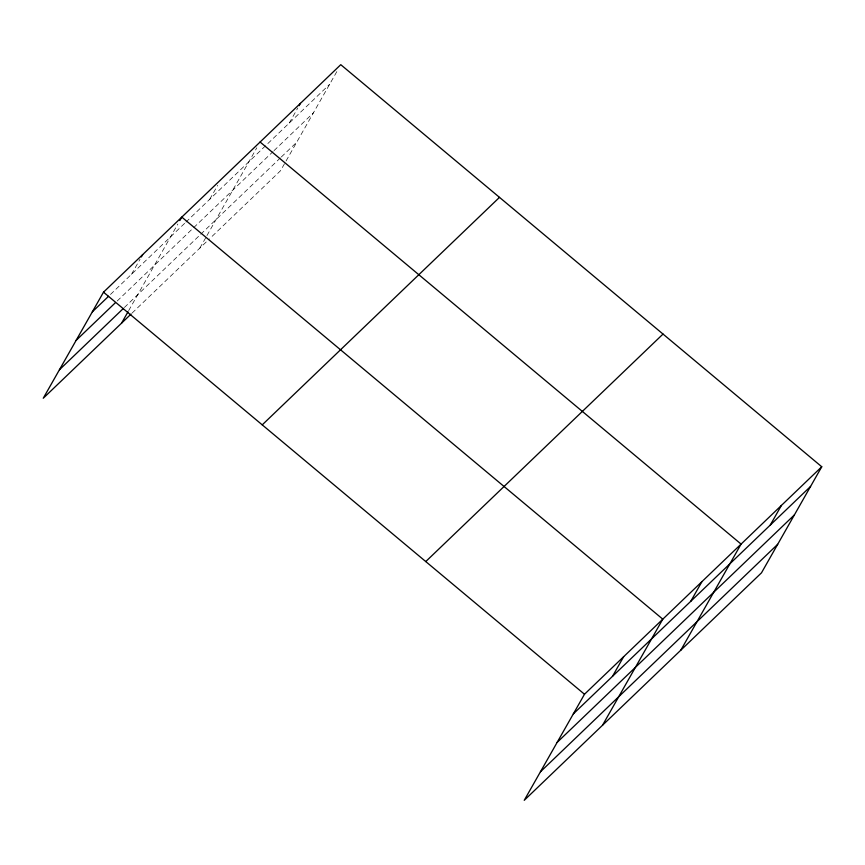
<?xml version="1.0" encoding="UTF-8"?>
<svg xmlns="http://www.w3.org/2000/svg" width="865" height="865" viewBox="0 0 865 865"><rect width="100%" height="100%" fill="white"/><g stroke="black" fill="none" stroke-linecap="round" stroke-linejoin="round"><path stroke-width="0.65" stroke-dasharray="4.33 3.24" d="M131.48 274.313L140.022 259.273M128.669 310.632L177.855 224.046M209.773 199.242L217.666 185.348M199.837 248.104L206.324 236.696M206.962 235.561L256.808 147.818M289.256 123.035L297.809 107.984M336.82 71.622L280.509 170.751L210.4 237.972M110.471 294.457L184.948 223.051M185.899 222.132L329.587 84.359M117.197 300.998L273.059 151.548M274.021 150.618L313.389 112.872M124.376 307.486L199.804 235.161M200.756 234.242L280.379 157.895M281.341 156.976L296.706 142.249M132.053 313.108L209.438 238.891"/><path stroke-width="1.3" d="M821.75 466.754L584.491 694.249L524.233 800.32L761.492 572.825L821.75 466.754L340.767 64.68L103.508 292.175L43.25 398.246L131.091 314.027M141.341 256.948L142.66 254.634M121.543 323.175L128.02 311.778M179.833 220.575L181.801 217.104L662.785 619.167L602.527 725.248M299.117 105.671L300.436 103.357M612.463 676.387L623.643 656.708M690.757 601.316L701.937 581.637M680.82 650.177L741.078 544.096L260.106 142.033M770.239 525.098L781.419 505.42M92.328 311.854L108.568 296.284M76.131 340.367L115.283 302.826M59.447 369.744L123.425 308.394M262.236 424.856L499.494 197.361M425.764 561.558L663.023 334.063M573.311 713.917L810.57 486.433M557.114 742.429L794.373 514.935M540.43 771.807L777.689 544.312M103.508 292.175L584.491 694.249"/></g></svg>
